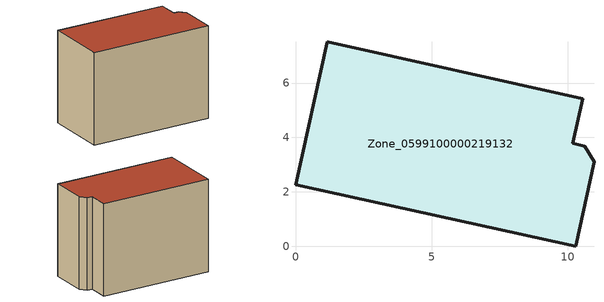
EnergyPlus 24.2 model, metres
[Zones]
Zone_0599100000219132
 floor ground (C_G): 0,2.26 1.16,7.52 10.55,5.43 10.19,3.78 10.63,3.67 10.97,3.1 10.29,0 z0
 wall outside (C_F): 1.16,7.52 0,2.26 10.29,0 10.97,3.1 10.63,3.67 10.19,3.78 10.55,5.43 1.16,7.52 z0:7.83
 roof outside (C_R): 10.97,3.1 10.63,3.67 10.19,3.78 10.55,5.43 1.16,7.52 0,2.26 10.29,0 z7.83
[BUILDING]
Pand.0599100000219132: North Axis=0; Terrain=City; Loads Convergence Tolerance Value=0.04; Temperature Convergence Tolerance Value=0.4; Solar Distribution=FullExterior; Maximum Number of Warmup Days=25; Minimum Number of Warmup Days=1
[Site:Location]
Rotterdam.The.Hague.AP_ZH_NLD Design_Conditions: Latitude=51.96; Longitude=4.45; Time Zone=1; Elevation=-4.5
[SITE:GROUNDTEMPERATURE:BUILDINGSURFACE]
18, 18, 18, 18, 18, 18, 18, 18, 18, 18, 18, 18
[MATERIAL] Thermal Absorptance=0.9; Solar Absorptance=0.7; Visible Absorptance=0.7
Name | Roughness | Thickness | Conductivity | Density | Specific Heat
G.TI.1975-1991 | MediumSmooth | 0.15 | 0.288461 | 540 | 1210
F.TI.1975-1991 | Rough | 0.3 | 0.230769 | 1920 | 840
R.TI.1975-1991 | MediumRough | 0.2 | 0.153846 | 1500 | 1000
[CONSTRUCTION]
C_G: G.TI.1975-1991
C_F: F.TI.1975-1991
C_R: R.TI.1975-1991
[ZONE]
Zone_0599100000219132: Type=1; Multiplier=1; Ceiling Height=Autocalculate; Volume=Autocalculate; Floor Area=autocalculate; Part of Total Floor Area=Yes
[ZONEINFILTRATION:DESIGNFLOWRATE]
Infil_Zone_0599100000219132: Zone or ZoneList or Space or SpaceList=Zone_0599100000219132; Schedule=AlwaysOn; Design Flow Rate Calculation Method=Flow/Area; Flow Rate per Floor Area=0.003; Constant Term Coefficient=1; Temperature Term Coefficient=0; Velocity Term Coefficient=0; Velocity Squared Term Coefficient=0
[HVACTEMPLATE:ZONE:IDEALLOADSAIRSYSTEM]
Zone_0599100000219132: Maximum Heating Supply Air Temperature=50; Minimum Cooling Supply Air Temperature=13; Maximum Heating Supply Air Humidity Ratio=0.0156; Minimum Cooling Supply Air Humidity Ratio=0.0077; Heating Limit=NoLimit; Cooling Limit=NoLimit; Dehumidification Control Type=ConstantSensibleHeatRatio; Cooling Sensible Heat Ratio=0.7; Dehumidification Setpoint=60; Humidification Control Type=None; Humidification Setpoint=30; Outdoor Air Method=None; Outdoor Air Flow Rate per Person=0.00944; Outdoor Air Flow Rate per Zone Floor Area=0; Outdoor Air Flow Rate per Zone=0; Demand Controlled Ventilation Type=None; Outdoor Air Economizer Type=NoEconomizer; Heat Recovery Type=None; Sensible Heat Recovery Effectiveness=0.7; Latent Heat Recovery Effectiveness=0.65
[ZONECONTROL:THERMOSTAT]
ThermostatControl_Zone_0599100000219132: Zone or ZoneList=Zone_0599100000219132; Control Type Schedule=DualSetpointControlType; Control 1=Thermostat_Zone_0599100000219132; Temperature Difference Between Cutout And Setpoint=0
[THERMOSTATSETPOINT:DUALSETPOINT]
Thermostat_Zone_0599100000219132: Heating Setpoint Temperature Schedule=HeatingSetpoint_Zone_0599100000219132; Cooling Setpoint Temperature Schedule=CoolingSetpoint_Zone_0599100000219132
[SCHEDULE:COMPACT]
HeatingSetpoint_Zone_0599100000219132: Through: 12/31, For: AllDays, Until: 24:00, 21
CoolingSetpoint_Zone_0599100000219132: Through: 12/31, For: AllDays, Until: 24:00, 24
DualSetpointControlType: Through: 12/31, For: AllDays, Until: 24:00, 4
AlwaysOn: Through: 12/31, For: AllDays, Until: 24:00, 1
